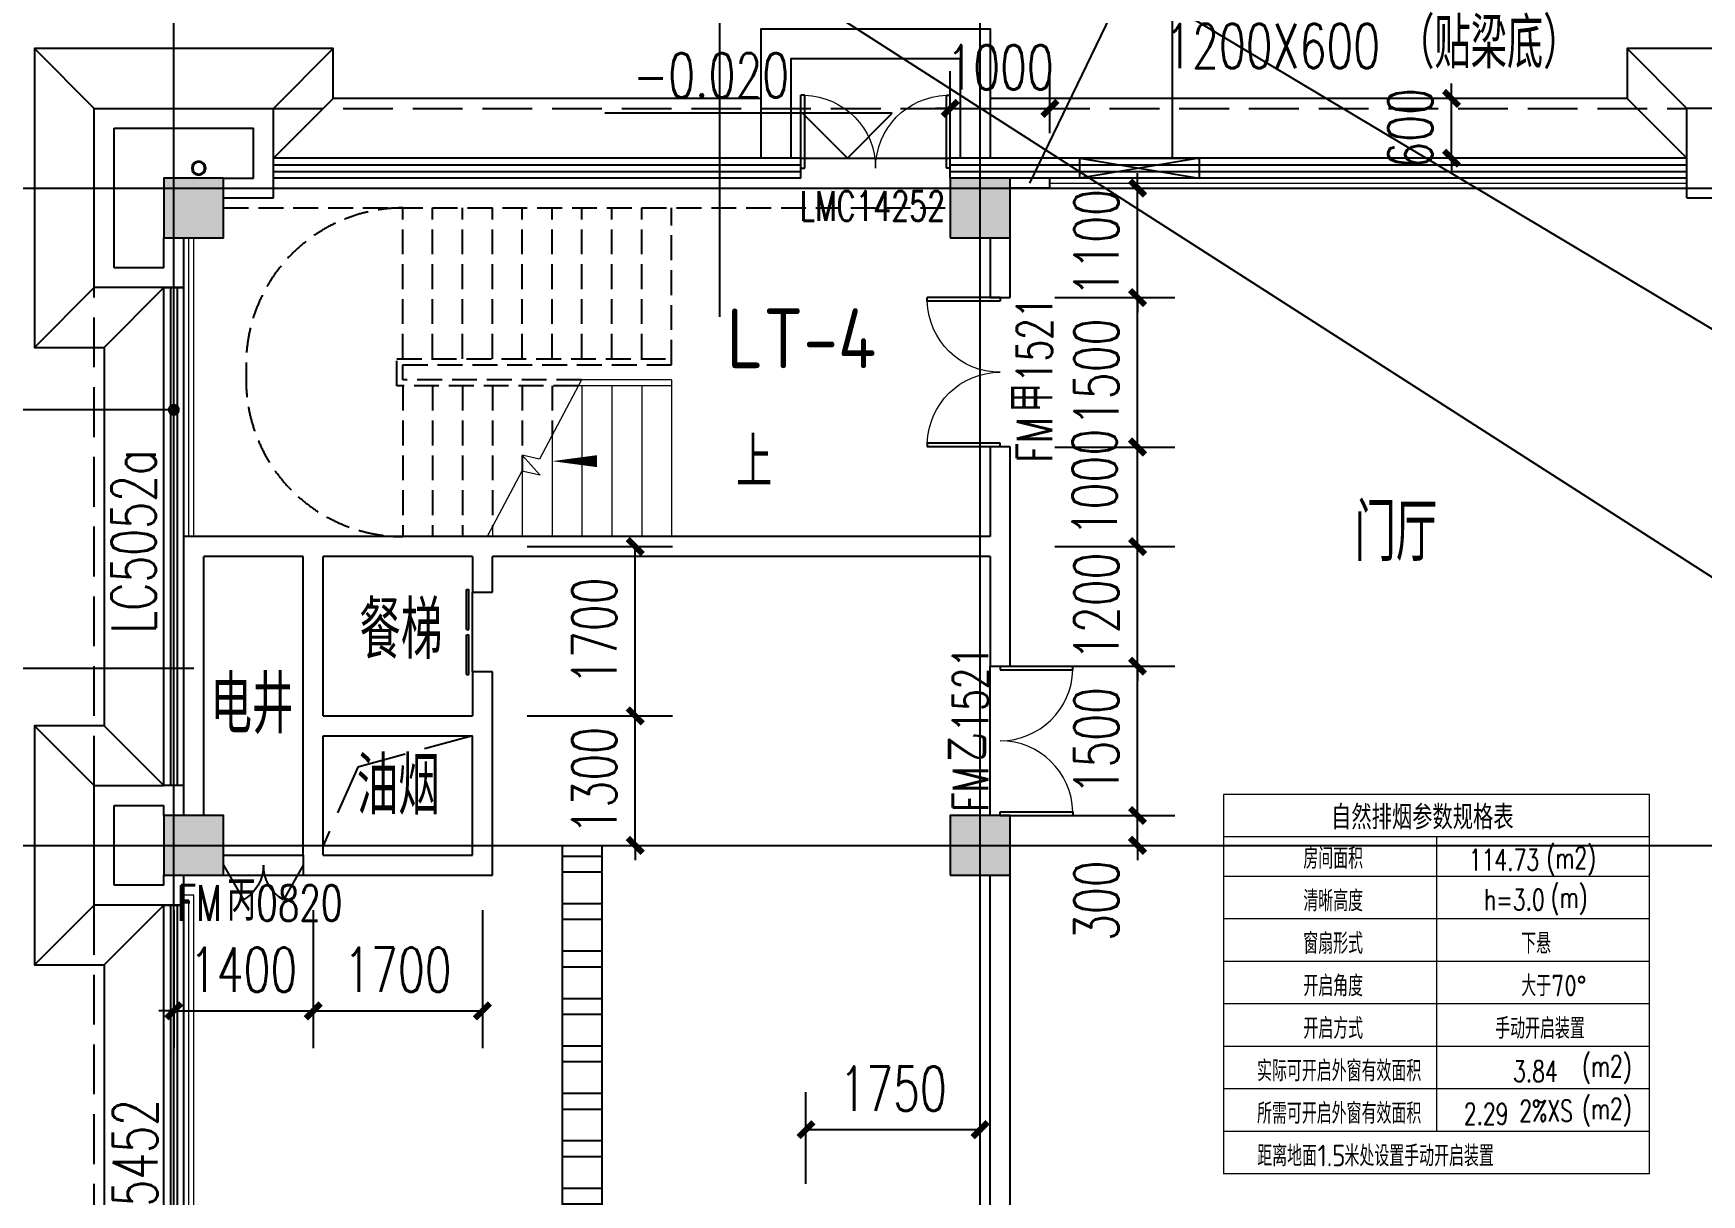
# Model space of a CAD drawing. Extents: x 1738711 to 2346805, y 1189731 to 2516152.
# Drawn here: x 1920681 to 1937440, y 1609818 to 1621478 of the extents above; entities that cross this region are included whole.
import ezdxf

# ---------------------------------------------------------------- set-up
doc = ezdxf.new("R2010")
doc.units = 0
doc.header["$LTSCALE"] = 1000
doc.header["$MEASUREMENT"] = 0
doc.linetypes.add('DASH', pattern=[0.35, 0.25, -0.1])
doc.linetypes.add('复件 140224通州运河二期售楼部条件图_t3$0$X-ME SHAFT SH$0$X-B2$0$WATER_LINE', pattern=[0])
for name, color, linetype, lineweight in [('_0', 7, 'Continuous', 25), ('H_Z', 4, 'Continuous', 13), ('STAIR', 2, 'Continuous', 5), ('栏杆', 6, 'Continuous', 15)]:
    doc.layers.add(name, color=color, linetype=linetype, lineweight=lineweight)
for name, color, linetype in [('_line1', 151, 'Continuous'), ('AR-TEXT', 7, 'Continuous'), ('COLUMN', 9, 'Continuous'), ('DIM_ELEV', 3, 'Continuous'), ('DIM_IDEN', 3, 'Continuous'), ('DIM_LEAD', 3, 'Continuous'), ('DIM_SYMB', 3, 'Continuous'), ('DOTE', 1, 'Continuous'), ('PUB_DIM', 3, 'Continuous'), ('PUB_HATCH', 8, 'Continuous'), ('PUB_TEXT', 7, 'Continuous'), ('WALL', 40, 'Continuous'), ('WINDOW', 144, 'Continuous'), ('WINDOW_TEXT', 7, 'Continuous'), ('YS', 6, 'Continuous'), ('修改位置', 6, 'Continuous'), ('看线', 8, 'Continuous')]:
    doc.layers.add(name, color=color, linetype=linetype)
doc.styles.add('_TCH_DIM', font='SIMPLEX', dxfattribs={"bigfont": 'GBCBIG'})
doc.styles.add('_TCH_DIM_T3', font='SIMPLEX', dxfattribs={"width": 0.705882, "bigfont": 'GBCBIG'})
doc.styles.add('_TCH_WINDOW', font='SIMPLEX', dxfattribs={"height": 3.5, "bigfont": 'GBCBIG'})
doc.styles.add('HZ', font='rs', dxfattribs={"bigfont": 'hztxt'})
doc.styles.get("Standard").update_dxf_attribs({"font": 'gbenor.shx', "bigfont": 'gbcbig.shx'})
doc.styles.add('黑体', font='simhei_0.ttf', dxfattribs={"width": 0.9})
doc.dimstyles.new('_TCH_ARCH&&150', dxfattribs={"dimtxt": 446.25, "dimasz": 150, "dimexe": 375, "dimexo": 450, "dimgap": 189.375, "dimtad": 1, "dimdec": 0, "dimzin": 0, "dimdsep": 46, "dimtxsty": '_TCH_DIM_T3', "dimblk": 'ARCHTICK', "dimcen": 0.09, "dimclrt": 7, "dimazin": 2, "dimtfac": 1, "dimtdec": 0, "dimtix": 1, "dimtmove": 2, "dimatfit": 3, "dimfxl": 1, "dimtolj": 1, "dimtzin": 0, "dimarcsym": 0})

# ---------------------------------------------------------------- blocks, each defined once
blk = doc.blocks.new('A$C68B42598')
at = {"layer": 'YS'}
for radius in [70, 60]:
    blk.add_circle((70, 70), radius, dxfattribs=at)
blk = doc.blocks.new('hreahreahearher')
at = {"layer": 'YS', "xscale": -1, "rotation": 180}
blk.add_blockref('A$C68B42598', (1922272, 1719295), dxfattribs=at)
blk = doc.blocks.new('hgerahgrehre')
at = {"layer": '看线'}
for p, q in [((1923667, 1595055), (1923867, 1596255)), ((1923667, 1596255), (1923867, 1595055))]:
    blk.add_line(p, q, dxfattribs=at)
blk.add_lwpolyline([(1923667, 1595055), (1923667, 1596255), (1923867, 1596255), (1923867, 1595055)], close=True, dxfattribs=at)
blk = doc.blocks.new('_ArchTick')
at = {"color": 0, "linetype": 'ByBlock', "const_width": 0.4}
blk.add_lwpolyline([(-0.5, -0.5), (0.5, 0.5)], dxfattribs=at)
blk = doc.blocks.new('*D258')
at = {"layer": 'Defpoints', "color": 0, "transparency": 16777216}
for p in [(1930192, 1610471), (1928442, 1609475), (1930192, 1609475)]:
    blk.add_point(p, dxfattribs=at)
at = {"layer": 'PUB_DIM', "color": 0, "lineweight": -2, "transparency": 16777216}
for p, q in [((1928442, 1609925), (1928442, 1610846)), ((1930192, 1609925), (1930192, 1610846)), ((1928442, 1610471), (1930192, 1610471))]:
    blk.add_line(p, q, dxfattribs=at)
at = {"layer": 'PUB_DIM', "color": 0, "lineweight": -2, "transparency": 16777216, "xscale": 150, "yscale": 150, "zscale": 150, "rotation": 180}
blk.add_blockref('_ArchTick', (1928442, 1610471), dxfattribs=at)
at = {"layer": 'PUB_DIM', "color": 0, "lineweight": -2, "transparency": 16777216, "xscale": 150, "yscale": 150, "zscale": 150}
blk.add_blockref('_ArchTick', (1930192, 1610471), dxfattribs=at)
at = {"layer": 'PUB_DIM', "color": 7, "transparency": 16777216, "insert": (1929317, 1610883), "char_height": 446.2, "attachment_point": 5, "style": '_TCH_DIM_T3'}
blk.add_mtext('\\A1;1750', dxfattribs=at)
blk = doc.blocks.new('*D2032')
at = {"layer": 'Defpoints', "color": 0, "transparency": 16777216}
for p in [(1934927, 1620825), (1935770, 1620825), (1935770, 1620225)]:
    blk.add_point(p, dxfattribs=at)
at = {"layer": 'PUB_DIM', "color": 0, "lineweight": -2, "transparency": 16777216}
for p, q in [((1934927, 1620825), (1934927, 1620975)), ((1935320, 1620825), (1934552, 1620825)), ((1934927, 1620225), (1934927, 1620825)), ((1935320, 1620225), (1934552, 1620225)), ((1934927, 1620225), (1934927, 1620075))]:
    blk.add_line(p, q, dxfattribs=at)
at = {"layer": 'PUB_DIM', "color": 0, "lineweight": -2, "transparency": 16777216, "xscale": 150, "yscale": 150, "zscale": 150}
for p, rotation in [((1934927, 1620825), 270), ((1934927, 1620225), 90)]:
    blk.add_blockref('_ArchTick', p, dxfattribs=dict(at, rotation=rotation))
at = {"layer": 'PUB_DIM', "color": 7, "transparency": 16777216, "insert": (1934514, 1620525), "char_height": 446.2, "attachment_point": 5, "rotation": 90, "style": '_TCH_DIM_T3'}
blk.add_mtext('\\A1;600', dxfattribs=at)
blk = doc.blocks.new('*D2533')
at = {"layer": 'Defpoints', "color": 0, "transparency": 16777216}
for p in [(1930892, 1620725), (1929892, 1620025), (1930892, 1620025)]:
    blk.add_point(p, dxfattribs=at)
at = {"layer": 'PUB_DIM', "color": 0, "lineweight": -2, "transparency": 16777216}
for p, q in [((1929892, 1620475), (1929892, 1621100)), ((1930892, 1620475), (1930892, 1621100)), ((1929892, 1620725), (1929742, 1620725)), ((1929892, 1620725), (1930892, 1620725)), ((1930892, 1620725), (1931042, 1620725))]:
    blk.add_line(p, q, dxfattribs=at)
at = {"layer": 'PUB_DIM', "color": 0, "lineweight": -2, "transparency": 16777216, "xscale": 150, "yscale": 150, "zscale": 150}
blk.add_blockref('_ArchTick', (1929892, 1620725), dxfattribs=at)
at = {"layer": 'PUB_DIM', "color": 0, "lineweight": -2, "transparency": 16777216, "xscale": 150, "yscale": 150, "zscale": 150, "rotation": 180}
blk.add_blockref('_ArchTick', (1930892, 1620725), dxfattribs=at)
at = {"layer": 'PUB_DIM', "color": 7, "transparency": 16777216, "insert": (1930392, 1621138), "char_height": 446.2, "attachment_point": 5, "style": '_TCH_DIM_T3'}
blk.add_mtext('\\A1;1000', dxfattribs=at)
blk = doc.blocks.new('*D2534')
at = {"layer": 'Defpoints', "color": 0, "transparency": 16777216}
for p in [(1922092, 1613125), (1923492, 1613125), (1923492, 1611663)]:
    blk.add_point(p, dxfattribs=at)
at = {"layer": 'PUB_DIM', "color": 0, "lineweight": -2, "transparency": 16777216}
for p, q in [((1922092, 1612675), (1922092, 1611288)), ((1923492, 1612675), (1923492, 1611288)), ((1922092, 1611663), (1921942, 1611663)), ((1922092, 1611663), (1923492, 1611663)), ((1923492, 1611663), (1923642, 1611663))]:
    blk.add_line(p, q, dxfattribs=at)
at = {"layer": 'PUB_DIM', "color": 0, "lineweight": -2, "transparency": 16777216, "xscale": 150, "yscale": 150, "zscale": 150}
blk.add_blockref('_ArchTick', (1922092, 1611663), dxfattribs=at)
at = {"layer": 'PUB_DIM', "color": 0, "lineweight": -2, "transparency": 16777216, "xscale": 150, "yscale": 150, "zscale": 150, "rotation": 180}
blk.add_blockref('_ArchTick', (1923492, 1611663), dxfattribs=at)
at = {"layer": 'PUB_DIM', "color": 7, "transparency": 16777216, "insert": (1922792, 1612076), "char_height": 446.2, "attachment_point": 5, "style": '_TCH_DIM_T3'}
blk.add_mtext('\\A1;1400', dxfattribs=at)
blk = doc.blocks.new('*D2535')
at = {"layer": 'Defpoints', "color": 0, "transparency": 16777216}
for p in [(1923492, 1613125), (1925192, 1613125), (1925192, 1611663)]:
    blk.add_point(p, dxfattribs=at)
at = {"layer": 'PUB_DIM', "color": 0, "lineweight": -2, "transparency": 16777216}
for p, q in [((1923492, 1612675), (1923492, 1611288)), ((1925192, 1612675), (1925192, 1611288)), ((1923492, 1611663), (1925192, 1611663))]:
    blk.add_line(p, q, dxfattribs=at)
at = {"layer": 'PUB_DIM', "color": 0, "lineweight": -2, "transparency": 16777216, "xscale": 150, "yscale": 150, "zscale": 150, "rotation": 180}
blk.add_blockref('_ArchTick', (1923492, 1611663), dxfattribs=at)
at = {"layer": 'PUB_DIM', "color": 0, "lineweight": -2, "transparency": 16777216, "xscale": 150, "yscale": 150, "zscale": 150}
blk.add_blockref('_ArchTick', (1925192, 1611663), dxfattribs=at)
at = {"layer": 'PUB_DIM', "color": 7, "transparency": 16777216, "insert": (1924342, 1612076), "char_height": 446.2, "attachment_point": 5, "style": '_TCH_DIM_T3'}
blk.add_mtext('\\A1;1700', dxfattribs=at)
blk = doc.blocks.new('*D2536')
at = {"layer": 'Defpoints', "color": 0, "transparency": 16777216}
for p in [(1925192, 1614625), (1926727, 1614625), (1925192, 1613325)]:
    blk.add_point(p, dxfattribs=at)
at = {"layer": 'PUB_DIM', "color": 0, "lineweight": -2, "transparency": 16777216}
for p, q in [((1926727, 1614625), (1926727, 1614775)), ((1925642, 1614625), (1927102, 1614625)), ((1926727, 1613325), (1926727, 1614625)), ((1925642, 1613325), (1927102, 1613325)), ((1926727, 1613325), (1926727, 1613175))]:
    blk.add_line(p, q, dxfattribs=at)
at = {"layer": 'PUB_DIM', "color": 0, "lineweight": -2, "transparency": 16777216, "xscale": 150, "yscale": 150, "zscale": 150}
for p, rotation in [((1926727, 1614625), 270), ((1926727, 1613325), 90)]:
    blk.add_blockref('_ArchTick', p, dxfattribs=dict(at, rotation=rotation))
at = {"layer": 'PUB_DIM', "color": 7, "transparency": 16777216, "insert": (1926315, 1613975), "char_height": 446.2, "attachment_point": 5, "rotation": 90, "style": '_TCH_DIM_T3'}
blk.add_mtext('\\A1;1300', dxfattribs=at)
blk = doc.blocks.new('*D2537')
at = {"layer": 'Defpoints', "color": 0, "transparency": 16777216}
for p in [(1925192, 1616325), (1926727, 1616325), (1925192, 1614625)]:
    blk.add_point(p, dxfattribs=at)
at = {"layer": 'PUB_DIM', "color": 0, "lineweight": -2, "transparency": 16777216}
for p, q in [((1925642, 1616325), (1927102, 1616325)), ((1926727, 1614625), (1926727, 1616325)), ((1925642, 1614625), (1927102, 1614625))]:
    blk.add_line(p, q, dxfattribs=at)
at = {"layer": 'PUB_DIM', "color": 0, "lineweight": -2, "transparency": 16777216, "xscale": 150, "yscale": 150, "zscale": 150}
for p, rotation in [((1926727, 1616325), 90), ((1926727, 1614625), 270)]:
    blk.add_blockref('_ArchTick', p, dxfattribs=dict(at, rotation=rotation))
at = {"layer": 'PUB_DIM', "color": 7, "transparency": 16777216, "insert": (1926315, 1615475), "char_height": 446.2, "attachment_point": 5, "rotation": 90, "style": '_TCH_DIM_T3'}
blk.add_mtext('\\A1;1700', dxfattribs=at)
blk = doc.blocks.new('*D2965')
at = {"layer": 'Defpoints', "color": 0, "transparency": 16777216}
for p in [(1930492, 1613625), (1931773, 1613625), (1930492, 1613325)]:
    blk.add_point(p, dxfattribs=at)
at = {"layer": 'PUB_DIM', "color": 0, "lineweight": -2, "transparency": 16777216}
for p, q in [((1931773, 1613625), (1931773, 1613775)), ((1930942, 1613625), (1932148, 1613625)), ((1931773, 1613325), (1931773, 1613625)), ((1930942, 1613325), (1932148, 1613325)), ((1931773, 1613325), (1931773, 1613175))]:
    blk.add_line(p, q, dxfattribs=at)
at = {"layer": 'PUB_DIM', "color": 0, "lineweight": -2, "transparency": 16777216, "xscale": 150, "yscale": 150, "zscale": 150}
for p, rotation in [((1931773, 1613625), 270), ((1931773, 1613325), 90)]:
    blk.add_blockref('_ArchTick', p, dxfattribs=dict(at, rotation=rotation))
at = {"layer": 'PUB_DIM', "color": 7, "transparency": 16777216, "insert": (1931360, 1612770), "char_height": 446.2, "attachment_point": 5, "rotation": 90, "style": '_TCH_DIM_T3'}
blk.add_mtext('\\A1;300', dxfattribs=at)
blk = doc.blocks.new('*D2966')
at = {"layer": 'Defpoints', "color": 0, "transparency": 16777216}
for p in [(1930492, 1615125), (1931773, 1615125), (1930492, 1613625)]:
    blk.add_point(p, dxfattribs=at)
at = {"layer": 'PUB_DIM', "color": 0, "lineweight": -2, "transparency": 16777216}
for p, q in [((1930942, 1615125), (1932148, 1615125)), ((1931773, 1613625), (1931773, 1615125)), ((1930942, 1613625), (1932148, 1613625))]:
    blk.add_line(p, q, dxfattribs=at)
at = {"layer": 'PUB_DIM', "color": 0, "lineweight": -2, "transparency": 16777216, "xscale": 150, "yscale": 150, "zscale": 150}
for p, rotation in [((1931773, 1615125), 90), ((1931773, 1613625), 270)]:
    blk.add_blockref('_ArchTick', p, dxfattribs=dict(at, rotation=rotation))
at = {"layer": 'PUB_DIM', "color": 7, "transparency": 16777216, "insert": (1931360, 1614375), "char_height": 446.2, "attachment_point": 5, "rotation": 90, "style": '_TCH_DIM_T3'}
blk.add_mtext('\\A1;1500', dxfattribs=at)
blk = doc.blocks.new('*D2967')
at = {"layer": 'Defpoints', "color": 0, "transparency": 16777216}
for p in [(1930492, 1616325), (1931773, 1616325), (1930492, 1615125)]:
    blk.add_point(p, dxfattribs=at)
at = {"layer": 'PUB_DIM', "color": 0, "lineweight": -2, "transparency": 16777216}
for p, q in [((1931773, 1616325), (1931773, 1616475)), ((1930942, 1616325), (1932148, 1616325)), ((1931773, 1615125), (1931773, 1616325)), ((1930942, 1615125), (1932148, 1615125)), ((1931773, 1615125), (1931773, 1614975))]:
    blk.add_line(p, q, dxfattribs=at)
at = {"layer": 'PUB_DIM', "color": 0, "lineweight": -2, "transparency": 16777216, "xscale": 150, "yscale": 150, "zscale": 150}
for p, rotation in [((1931773, 1616325), 270), ((1931773, 1615125), 90)]:
    blk.add_blockref('_ArchTick', p, dxfattribs=dict(at, rotation=rotation))
at = {"layer": 'PUB_DIM', "color": 7, "transparency": 16777216, "insert": (1931360, 1615725), "char_height": 446.2, "attachment_point": 5, "rotation": 90, "style": '_TCH_DIM_T3'}
blk.add_mtext('\\A1;1200', dxfattribs=at)
blk = doc.blocks.new('*D2968')
at = {"layer": 'Defpoints', "color": 0, "transparency": 16777216}
for p in [(1930492, 1617325), (1931773, 1617325), (1930492, 1616325)]:
    blk.add_point(p, dxfattribs=at)
at = {"layer": 'PUB_DIM', "color": 0, "lineweight": -2, "transparency": 16777216}
for p, q in [((1930942, 1617325), (1932148, 1617325)), ((1931773, 1616325), (1931773, 1617325)), ((1930942, 1616325), (1932148, 1616325))]:
    blk.add_line(p, q, dxfattribs=at)
at = {"layer": 'PUB_DIM', "color": 0, "lineweight": -2, "transparency": 16777216, "xscale": 150, "yscale": 150, "zscale": 150}
for p, rotation in [((1931773, 1617325), 90), ((1931773, 1616325), 270)]:
    blk.add_blockref('_ArchTick', p, dxfattribs=dict(at, rotation=rotation))
at = {"layer": 'PUB_DIM', "color": 7, "transparency": 16777216, "insert": (1931341, 1616968), "char_height": 446.2, "attachment_point": 5, "rotation": 90, "style": '_TCH_DIM_T3'}
blk.add_mtext('\\A1;1000', dxfattribs=at)
blk = doc.blocks.new('*D2969')
at = {"layer": 'Defpoints', "color": 0, "transparency": 16777216}
for p in [(1930492, 1618825), (1931773, 1618825), (1930492, 1617325)]:
    blk.add_point(p, dxfattribs=at)
at = {"layer": 'PUB_DIM', "color": 0, "lineweight": -2, "transparency": 16777216}
for p, q in [((1930942, 1618825), (1932148, 1618825)), ((1931773, 1617325), (1931773, 1618825)), ((1930942, 1617325), (1932148, 1617325))]:
    blk.add_line(p, q, dxfattribs=at)
at = {"layer": 'PUB_DIM', "color": 0, "lineweight": -2, "transparency": 16777216, "xscale": 150, "yscale": 150, "zscale": 150}
for p, rotation in [((1931773, 1618825), 90), ((1931773, 1617325), 270)]:
    blk.add_blockref('_ArchTick', p, dxfattribs=dict(at, rotation=rotation))
at = {"layer": 'PUB_DIM', "color": 7, "transparency": 16777216, "insert": (1931360, 1618075), "char_height": 446.2, "attachment_point": 5, "rotation": 90, "style": '_TCH_DIM_T3'}
blk.add_mtext('\\A1;1500', dxfattribs=at)
blk = doc.blocks.new('*D2970')
at = {"layer": 'Defpoints', "color": 0, "transparency": 16777216}
for p in [(1930492, 1619925), (1931773, 1619925), (1930492, 1618825)]:
    blk.add_point(p, dxfattribs=at)
at = {"layer": 'PUB_DIM', "color": 0, "lineweight": -2, "transparency": 16777216}
for p, q in [((1930942, 1619925), (1932148, 1619925)), ((1931773, 1619925), (1931773, 1620075)), ((1931773, 1618825), (1931773, 1619925)), ((1930942, 1618825), (1932148, 1618825)), ((1931773, 1618825), (1931773, 1618675))]:
    blk.add_line(p, q, dxfattribs=at)
at = {"layer": 'PUB_DIM', "color": 0, "lineweight": -2, "transparency": 16777216, "xscale": 150, "yscale": 150, "zscale": 150}
for p, rotation in [((1931773, 1619925), 270), ((1931773, 1618825), 90)]:
    blk.add_blockref('_ArchTick', p, dxfattribs=dict(at, rotation=rotation))
at = {"layer": 'PUB_DIM', "color": 7, "transparency": 16777216, "insert": (1931360, 1619375), "char_height": 446.2, "attachment_point": 5, "rotation": 90, "style": '_TCH_DIM_T3'}
blk.add_mtext('\\A1;1100', dxfattribs=at)
blk = doc.blocks.new('$TCHSYS$WIN2D')
for p, q in [((-0.5, 0.5), (0.5, 0.5)), ((-0.5, 0.5), (-0.5, -0.5)), ((0.5, 0.5), (0.5, -0.5)), ((0.5, 0.1667), (-0.5, 0.1667)), ((0.5, -0.1667), (-0.5, -0.1667)), ((-0.5, -0.5), (0.5, -0.5))]:
    blk.add_line(p, q)
blk = doc.blocks.new('_FZH')
blk.add_lwpolyline([(-0.5, -0.5), (0.5, -0.5), (0.5, 0.5), (-0.5, 0.5)], close=True)
at = {"layer": 'PUB_HATCH'}
blk.add_solid([(-0.5, -0.5), (0.5, -0.5), (-0.5, 0.5), (0.5, 0.5)], dxfattribs=at)
blk = doc.blocks.new('$DORLIB2D$00000127')
at = {"color": 0}
for points in [[(-0.533, 0.795), (-0.533, 0.69)], [(-0.033, 0.795), (-0.533, 0.795)], [(-0.033, 0.69), (-0.533, 0.69)], [(-0.033, 0.795), (-0.033, 0.69)], [(0.533, 0.795), (0.033, 0.795)], [(0.033, 0.795), (0.033, 0.69)], [(0.533, 0.69), (0.033, 0.69)], [(0.533, 0.795), (0.533, 0.69)], [(0.5, 0.5), (-0.5, 0.5)]]:
    blk.add_lwpolyline(points, dxfattribs=at)
blk = doc.blocks.new('$DorLib2D$00000002')
for p, q in [((-0.5, 0), (-0.5, 0.4875)), ((-0.475, 0.4875), (-0.5, 0.4875)), ((-0.475, 0), (-0.475, 0.4875)), ((0.475, 0), (0.475, 0.4875)), ((0.475, 0.4875), (0.5, 0.4875)), ((0.5, 0), (0.5, 0.4875)), ((-0.5, 0), (-0.475, 0)), ((0.5, 0), (0.475, 0))]:
    blk.add_line(p, q)
at = {"lineweight": 13}
for centre, start, end in [((-0.4875, 0), 0, 88.53072), ((0.4875, 0), 91.46928, 180)]:
    blk.add_arc(centre, 0.4875, start, end, dxfattribs=at)
blk = doc.blocks.new('$DorLib2D$00000231')
at = {"color": 0}
for p, q in [((-0.5, 0), (-0.25, 0.433)), ((0.5, 0), (0.25, 0.433))]:
    blk.add_line(p, q, dxfattribs=at)
for centre, start, end in [((-0.5, 0), 0, 60), ((0.5, 0), 120, 180)]:
    blk.add_arc(centre, 0.5, start, end, dxfattribs=at)

msp = doc.modelspace()

# ---------------------------------------------------------------- hatches: boundary and pattern name
at = {"layer": '看线'}
h = msp.add_hatch(dxfattribs=at)
h.set_pattern_fill('ANSI32', color=256, scale=100, angle=135, style=0)
h.set_pattern_definition([(180, (150, 0), (-3e-14, -476.25), []), (180, (-8.75, 158.75), (-3e-14, -476.25), [])])
h.paths.add_polyline_path([(1925991.9, 1613325.4), (1926391.9, 1613325.4), (1926391.9, 1590625.4), (1925991.9, 1590625.4)])

# ---------------------------------------------------------------- linework, layer by layer
at = {"layer": '_line1'}
for p, q in [((1920692.2, 1621325.4), (1921292.2, 1620725.4)), ((1923092.6, 1620725.4), (1923692.6, 1621325.4)), ((1937291.9, 1620725.4), (1936691.9, 1621325.4)), ((1923092.6, 1620225.4), (1923692.6, 1620825.4)), ((1937291.2, 1620225.4), (1936691.2, 1620825.4)), ((1920692.2, 1618325.4), (1921292.2, 1618925.4)), ((1921391.9, 1618325.4), (1921991.9, 1618925.4)), ((1920692.2, 1614525.4), (1921292.2, 1613925.4)), ((1921391.9, 1614525.4), (1921991.9, 1613925.4)), ((1920692.2, 1612125.4), (1921292.2, 1612725.4)), ((1921391.9, 1612125.4), (1921991.9, 1612725.4))]:
    msp.add_line(p, q, dxfattribs=at)
for points in [[(1927991.9, 1620225.4), (1927991.9, 1621525.4), (1930291.9, 1621525.4), (1930291.9, 1620225.4)], [(1927991.9, 1620825.4), (1923692.6, 1620825.4), (1923692.6, 1621325.4), (1920692.2, 1621325.4), (1920692.2, 1618325.4), (1921391.9, 1618325.4), (1921391.9, 1614525.4), (1920692.2, 1614525.4), (1920692.2, 1612125.4), (1921391.9, 1612125.4), (1921391.9, 1607925.4), (1920692.2, 1607925.4), (1920692.2, 1605525.4), (1921391.9, 1605525.4), (1921391.9, 1601325.4), (1920692.2, 1601325.4), (1920692.2, 1598925.4), (1921391.9, 1598925.4), (1921391.9, 1594725.4), (1920692.2, 1594725.4), (1920692.2, 1593225.4)], [(1939891.9, 1618125.4), (1939891.9, 1621325.4), (1936691.2, 1621325.4), (1936691.2, 1620825.4), (1930291.9, 1620825.4)], [(1928291.9, 1620225.4), (1928291.9, 1621225.4), (1929991.9, 1621225.4), (1929991.9, 1620225.4)]]:
    msp.add_lwpolyline(points, dxfattribs=at)
at = {"layer": 'DIM_ELEV'}
for p, q in [((1929308.4, 1620675.4), (1926422.2, 1620675.4)), ((1928858.4, 1620225.4), (1928408.4, 1620675.4)), ((1928858.4, 1620225.4), (1929308.4, 1620675.4))]:
    msp.add_line(p, q, dxfattribs=at)
at = {"layer": 'DIM_IDEN'}
for p, q in [((1927578.1, 1618630.4), (1927578.1, 1630936)), ((1922091.9, 1617698.4), (1918304.9, 1617698.4))]:
    msp.add_line(p, q, dxfattribs=at)
msp.add_lwpolyline([(1927578.1, 1618630.4, 1), (1927578.1, 1618630.4, 1)], format="xyb", close=True, dxfattribs=at)
at = {"layer": 'DIM_IDEN', "const_width": 60}
msp.add_lwpolyline([(1922121.9, 1617698.4, 1), (1922061.9, 1617698.4, 1)], format="xyb", close=True, dxfattribs=at)
at = {"layer": 'DIM_LEAD'}
for p, q in [((1930691.9, 1619975.4), (1932123.8, 1622945.1)), ((1930691.9, 1619975.4), (1932123.8, 1622945.1)), ((1932123.8, 1620225.4), (1932123.8, 1621809.8)), ((1932123.8, 1620225.4), (1932123.8, 1621809.8)), ((1921010.2, 1615101.5), (1917537.9, 1615101.5)), ((1922291.9, 1615101.5), (1921010.2, 1615101.5)), ((1922291.9, 1615101.5), (1921010.2, 1615101.5))]:
    msp.add_line(p, q, dxfattribs=at)
at = {"layer": 'DIM_SYMB'}
msp.add_lwpolyline([(1927581.7, 1617182.9, 0, 0, 0), (1925891.9, 1617182.9, 0, 120, 0), (1926341.9, 1617182.9, 0, 0, 0)], format="xyseb", dxfattribs=at)
at = {"layer": 'DOTE'}
for p, q in [((1922091.9, 1584457.1), (1922091.9, 1622149.3)), ((1930191.9, 1584457.1), (1930191.9, 1622149.3)), ((1919991.9, 1619925.4), (1940687, 1619925.4)), ((1919991.9, 1613325.4), (1940687, 1613325.4))]:
    msp.add_line(p, q, dxfattribs=at)
at = {"layer": 'H_Z'}
for p, q in [((1932636.6, 1613836.9), (1932636.6, 1610026.9)), ((1936915.6, 1613836.9), (1932636.6, 1613836.9)), ((1936915.6, 1610026.9), (1936915.6, 1613836.9)), ((1936915.6, 1613410.3), (1932636.6, 1613410.3)), ((1934776.1, 1613410.3), (1934776.1, 1610453.6)), ((1936915.6, 1613013.6), (1932636.6, 1613013.6)), ((1936915.6, 1612586.9), (1932636.6, 1612586.9)), ((1936915.6, 1612160.2), (1932636.6, 1612160.2)), ((1936915.6, 1611733.6), (1932636.6, 1611733.6)), ((1936915.6, 1611306.9), (1932636.6, 1611306.9)), ((1936915.6, 1610880.2), (1932636.6, 1610880.2)), ((1936915.6, 1610453.6), (1932636.6, 1610453.6)), ((1936915.6, 1610026.9), (1932636.6, 1610026.9))]:
    msp.add_line(p, q, dxfattribs=at)
at = {"layer": 'STAIR'}
for p, q in [((1926186.5, 1618000.4), (1925763.9, 1617201.9)), ((1927091.9, 1617940.4), (1926154.7, 1617940.4)), ((1927091.9, 1618000.4), (1926186.5, 1618000.4)), ((1926191.9, 1617940.4), (1926191.9, 1616425.4)), ((1926491.9, 1617940.4), (1926491.9, 1616425.4)), ((1926791.9, 1617940.4), (1926791.9, 1616425.4)), ((1927091.9, 1618000.4), (1927091.9, 1616425.4)), ((1925891.9, 1617443.7), (1925891.9, 1616425.4)), ((1925763.9, 1617201.9), (1925590, 1617241.7)), ((1925590, 1617241.7), (1925770.4, 1617042.2)), ((1925588.3, 1617083.9), (1925239.8, 1616425.4)), ((1925770.4, 1617042.2), (1925588.3, 1617083.9)), ((1925591.9, 1617083), (1925591.9, 1616425.4)), ((1925291.9, 1616523.8), (1925291.9, 1616425.4))]:
    msp.add_line(p, q, dxfattribs=at)
at = {"layer": 'WALL', "linetype": '复件 140224通州运河二期售楼部条件图_t3$0$X-ME SHAFT SH$0$X-B2$0$WATER_LINE'}
for p, q in [((1921292.2, 1620725.4), (1923092.6, 1620725.4)), ((1921292.2, 1618925.4), (1921292.2, 1620725.4)), ((1923092.6, 1620225.4), (1923092.6, 1620725.4)), ((1939091.6, 1620725.4), (1937291.2, 1620725.4)), ((1937291.2, 1620225.4), (1937291.2, 1620725.4)), ((1921492.2, 1620525.4), (1922892.6, 1620525.4)), ((1921492.2, 1619125.4), (1921492.2, 1620525.4)), ((1922892.6, 1620125.4), (1922892.6, 1620525.4)), ((1922892.6, 1620025.4), (1922892.6, 1620125.4)), ((1923092.6, 1620025.4), (1923092.6, 1620225.4)), ((1937291.2, 1620025.4), (1937291.2, 1620225.4)), ((1922591.9, 1620025.4), (1922892.6, 1620025.4)), ((1923092.6, 1619825.4), (1923092.6, 1620025.4)), ((1937291.2, 1619825.4), (1937291.2, 1620025.4)), ((1922591.9, 1619825.4), (1923092.6, 1619825.4)), ((1937291.2, 1619825.4), (1937791.9, 1619825.4)), ((1921991.9, 1619125.4), (1921991.9, 1619425.4)), ((1922191.9, 1619025.4), (1922191.9, 1619425.4)), ((1921991.9, 1619125.4), (1921492.2, 1619125.4)), ((1921991.9, 1618925.4), (1921292.2, 1618925.4)), ((1921991.9, 1618925.4), (1922191.9, 1618925.4)), ((1922191.9, 1618925.4), (1922191.9, 1619025.4)), ((1921292.2, 1613925.4), (1921991.9, 1613925.4)), ((1921292.2, 1612725.4), (1921292.2, 1613925.4)), ((1922191.9, 1613925.4), (1921991.9, 1613925.4)), ((1922191.9, 1613825.4), (1922191.9, 1613925.4)), ((1921492.2, 1613725.4), (1921991.9, 1613725.4)), ((1921492.2, 1612925.4), (1921492.2, 1613725.4)), ((1921991.9, 1613625.4), (1921991.9, 1613725.4)), ((1922191.9, 1613625.4), (1922191.9, 1613825.4)), ((1921991.9, 1612925.4), (1921492.2, 1612925.4)), ((1921991.9, 1612925.4), (1921991.9, 1613025.4)), ((1922191.9, 1612825.4), (1922191.9, 1613025.4)), ((1921991.9, 1612725.4), (1921292.2, 1612725.4)), ((1921991.9, 1612725.4), (1922191.9, 1612725.4)), ((1922191.9, 1612725.4), (1922191.9, 1612825.4))]:
    msp.add_line(p, q, dxfattribs=at)
at = {"layer": 'WALL'}
for p, q in [((1930891.9, 1620025.4), (1930491.9, 1620025.4)), ((1930891.9, 1619925.4), (1930491.9, 1619925.4)), ((1930891.9, 1619925.4), (1930891.9, 1620025.4)), ((1930291.9, 1619425.4), (1930291.9, 1618825.4)), ((1930491.9, 1618825.4), (1930491.9, 1619425.4)), ((1930291.9, 1618825.4), (1930491.9, 1618825.4)), ((1930491.9, 1617325.4), (1930291.9, 1617325.4)), ((1930291.9, 1617325.4), (1930291.9, 1616425.4)), ((1930491.9, 1616325.4), (1930491.9, 1617325.4)), ((1923491.9, 1616425.4), (1922191.9, 1616425.4)), ((1922191.9, 1613625.4), (1922191.9, 1616425.4)), ((1925191.9, 1616425.4), (1923491.9, 1616425.4)), ((1930291.9, 1616425.4), (1925191.9, 1616425.4)), ((1930491.9, 1615125.4), (1930491.9, 1616325.4)), ((1923391.9, 1616225.4), (1922391.9, 1616225.4)), ((1922391.9, 1613625.4), (1922391.9, 1616225.4)), ((1923391.9, 1614625.4), (1923391.9, 1616225.4)), ((1925091.9, 1616225.4), (1923591.9, 1616225.4)), ((1923591.9, 1614625.4), (1923591.9, 1616225.4)), ((1925091.9, 1616225.4), (1925091.9, 1615866.9)), ((1930291.9, 1616225.4), (1925291.9, 1616225.4)), ((1925291.9, 1615866.9), (1925291.9, 1616225.4)), ((1930291.9, 1616225.4), (1930291.9, 1615125.4)), ((1925091.9, 1615866.9), (1925291.9, 1615866.9)), ((1925291.9, 1615066.9), (1925091.9, 1615066.9)), ((1925091.9, 1615066.9), (1925091.9, 1614625.4)), ((1925291.9, 1614625.4), (1925291.9, 1615066.9)), ((1930291.9, 1615125.4), (1930491.9, 1615125.4)), ((1923391.9, 1614525.4), (1923391.9, 1614625.4)), ((1923591.9, 1614625.4), (1925091.9, 1614625.4)), ((1923591.9, 1614625.4), (1923591.9, 1614625.4)), ((1925091.9, 1614625.4), (1925091.9, 1614625.4)), ((1925291.9, 1614525.4), (1925291.9, 1614625.4)), ((1923391.9, 1613225.4), (1923391.9, 1614525.4)), ((1923591.9, 1613225.4), (1923591.9, 1614425.4)), ((1923591.9, 1614425.4), (1925091.9, 1614425.4)), ((1925091.9, 1613225.4), (1925091.9, 1614425.4)), ((1925291.9, 1613025.4), (1925291.9, 1614525.4)), ((1923391.9, 1613225.4), (1923391.9, 1613025.4)), ((1923591.9, 1613225.4), (1925091.9, 1613225.4)), ((1923391.9, 1613025.4), (1923491.9, 1613025.4)), ((1923491.9, 1613025.4), (1925291.9, 1613025.4)), ((1930291.9, 1609525.4), (1930291.9, 1613025.4)), ((1930491.9, 1609525.4), (1930491.9, 1613025.4))]:
    msp.add_line(p, q, dxfattribs=at)
at = {"layer": 'WINDOW'}
for p, q in [((1928391.9, 1620225.4), (1929891.9, 1620225.4)), ((1930291.9, 1613625.4), (1930291.9, 1615125.4)), ((1922591.9, 1613225.4), (1923391.9, 1613225.4)), ((1922591.9, 1613025.4), (1923391.9, 1613025.4))]:
    msp.add_line(p, q, dxfattribs=at)
at = {"layer": '修改位置', "ltscale": 0.5}
msp.add_line((1880130.8, 1652809.5), (1963127.5, 1599625.4), dxfattribs=at)
msp.add_lwpolyline([(1765259.6, 1652809.5), (1880130.8, 1652809.5), (1961171.9, 1604395.4)], dxfattribs=at)
at = {"layer": '栏杆'}
for points in [[(1930891.9, 1619975.4), (1937291.2, 1619975.4)], [(1930891.9, 1619925.4), (1937291.2, 1619925.4)], [(1922241.9, 1616425.4), (1922241.9, 1619425.4)], [(1922291.9, 1616425.4), (1922291.9, 1619425.4)], [(1922191.9, 1607225.4), (1922291.9, 1607225.4), (1922291.9, 1612825.4), (1922191.9, 1612825.4)], [(1922191.9, 1607275.4), (1922241.9, 1607275.4), (1922241.9, 1612775.4), (1922191.9, 1612775.4)]]:
    msp.add_lwpolyline(points, dxfattribs=at)
at = {"layer": '看线', "linetype": 'DASH', "ltscale": 2}
for p, q in [((1923092.6, 1620725.4), (1937291.2, 1620725.4)), ((1921292.2, 1613925.4), (1921292.2, 1618925.4)), ((1921292.2, 1607325.4), (1921292.2, 1612725.4))]:
    msp.add_line(p, q, dxfattribs=at)
at = {"layer": '看线', "linetype": 'DASH'}
for p, q in [((1922591.9, 1619725.4), (1929891.9, 1619725.4)), ((1924391.9, 1618210.4), (1924391.9, 1619725.4)), ((1924691.9, 1618210.4), (1924691.9, 1619725.4)), ((1924991.9, 1618210.4), (1924991.9, 1619725.4)), ((1925291.9, 1618210.4), (1925291.9, 1619725.4)), ((1925591.9, 1618210.4), (1925591.9, 1619725.4)), ((1925891.9, 1618210.4), (1925891.9, 1619725.4)), ((1926191.9, 1618210.4), (1926191.9, 1619725.4)), ((1926491.9, 1618210.4), (1926491.9, 1619725.4)), ((1926791.9, 1618210.4), (1926791.9, 1619725.4)), ((1927091.9, 1618150.4), (1927091.9, 1619725.4)), ((1924331.9, 1617940.4), (1924331.9, 1618210.4)), ((1924331.9, 1618210.4), (1927091.9, 1618210.4)), ((1924391.9, 1618150.4), (1927091.9, 1618150.4)), ((1924391.9, 1618000.4), (1924391.9, 1618150.4)), ((1926154.7, 1617940.4), (1924331.9, 1617940.4)), ((1926186.5, 1618000.4), (1924391.9, 1618000.4)), ((1924391.9, 1617940.4), (1924391.9, 1616425.4)), ((1924691.9, 1617940.4), (1924691.9, 1616425.4)), ((1924991.9, 1617940.4), (1924991.9, 1616425.4)), ((1925291.9, 1617940.4), (1925291.9, 1616523.8)), ((1925591.9, 1617940.4), (1925591.9, 1617083)), ((1925891.9, 1617940.4), (1925891.9, 1617443.7))]:
    msp.add_line(p, q, dxfattribs=at)
at = {"layer": '看线'}
for p, q in [((1925991.9, 1613325.4), (1925991.9, 1590625.4)), ((1925991.9, 1613325.4), (1926391.9, 1613325.4)), ((1926391.9, 1613325.4), (1926391.9, 1590625.4))]:
    msp.add_line(p, q, dxfattribs=at)
at = {"layer": '看线', "linetype": 'DASH', "ltscale": 2}
msp.add_lwpolyline([(1925091.9, 1614425.4), (1923939.7, 1614109.1), (1923591.9, 1613325.4)], dxfattribs=at)
at = {"layer": '看线', "linetype": 'DASH'}
for centre, start, end in [((1924391.9, 1618150.4), 90, 182.7294), ((1924391.9, 1618000.4), 177.2706, 270)]:
    msp.add_arc(centre, 1575, start, end, dxfattribs=at)

# ---------------------------------------------------------------- block references
at = {"rotation": 270}
msp.add_blockref('hgerahgrehre', (336137.3, 3543892.7), dxfattribs=at)
at = {"layer": '_0'}
msp.add_blockref('hreahreahearher', (0, -99100), dxfattribs=at)
at = {"layer": 'COLUMN', "linetype": '复件 140224通州运河二期售楼部条件图_t3$0$X-ME SHAFT SH$0$X-B2$0$WATER_LINE', "xscale": 600, "yscale": 600, "zscale": 600}
for p in [(1922291.9, 1619725.4), (1930191.9, 1619725.4), (1922291.9, 1613325.4), (1930191.9, 1613325.4)]:
    msp.add_blockref('_FZH', p, dxfattribs=at)
at = {"layer": 'WINDOW'}
ref = msp.add_blockref('$DorLib2D$00000002', (1929141.9, 1620125.4), dxfattribs=dict(at, xscale=-1500, yscale=1500, zscale=-1500))
ref.add_attrib('A', 'LMC14252', (1928381.9, 1619596.8), dxfattribs={"layer": 'WINDOW_TEXT', "ltscale": 0.5, "height": 297.5, "style": '_TCH_WINDOW', "width": 0.705882})
at = {"layer": 'WINDOW', "linetype": '复件 140224通州运河二期售楼部条件图_t3$0$X-ME SHAFT SH$0$X-B2$0$WATER_LINE', "yscale": -200}
for p, xscale, zscale in [((1925742.2, 1620125.4), -5299.32962202467, -5299.32962202467), ((1933591.6, 1620125.4), -7399.329625312239, -7399.329625312239)]:
    msp.add_blockref('$TCHSYS$WIN2D', p, dxfattribs=dict(at, xscale=xscale, zscale=zscale))
at = {"layer": 'WINDOW', "linetype": '复件 140224通州运河二期售楼部条件图_t3$0$X-ME SHAFT SH$0$X-B2$0$WATER_LINE'}
ref = msp.add_blockref('$TCHSYS$WIN2D', (1922091.9, 1616425.4), dxfattribs=dict(at, xscale=5000, yscale=-200, zscale=5000, rotation=90))
ref.add_attrib('A', 'LC5052a', (1921910.3, 1615450.4), dxfattribs={"layer": 'WINDOW_TEXT', "linetype": '复件 140224通州运河二期售楼部条件图_t3$0$X-ME SHAFT SH$0$X-B2$0$WATER_LINE', "ltscale": 0.5, "height": 446.25, "rotation": 90, "style": '_TCH_WINDOW', "width": 0.705882})
at = {"layer": 'WINDOW'}
for name, p, xscale, yscale, zscale, rotation in [('$DorLib2D$00000002', (1930391.9, 1618075.4), -1500, 1500, -1500, 90.00000000063469), ('$DORLIB2D$00000127', (1925191.9, 1615466.9), -800, 200.0000000670552, -800, 89.99999999920266), ('$DorLib2D$00000002', (1930391.9, 1614375.4), -1500, -1500, -1500, 90.0000000006359), ('$DorLib2D$00000231', (1922991.9, 1613125.4), 800, -800, 800, 2.075144294113145e-10)]:
    msp.add_blockref(name, p, dxfattribs=dict(at, xscale=xscale, yscale=yscale, zscale=zscale, rotation=rotation))
at = {"layer": 'WINDOW', "linetype": '复件 140224通州运河二期售楼部条件图_t3$0$X-ME SHAFT SH$0$X-B2$0$WATER_LINE'}
ref = msp.add_blockref('$TCHSYS$WIN2D', (1922091.9, 1610025.4), dxfattribs=dict(at, xscale=5400, yscale=-200, zscale=5400, rotation=90))
ref.add_attrib('A', 'LC5452', (1921926.1, 1609185.4), dxfattribs={"layer": 'WINDOW_TEXT', "linetype": '复件 140224通州运河二期售楼部条件图_t3$0$X-ME SHAFT SH$0$X-B2$0$WATER_LINE', "ltscale": 0.5, "height": 446.25, "rotation": 90, "style": '_TCH_WINDOW', "width": 0.705882})

# ---------------------------------------------------------------- texts
at = {"layer": 'AR-TEXT'}
for s, height, p in [('LT-4', 600, (1927644.9, 1618116.3)), ('门厅', 578.72, (1933950.9, 1616179.2)), ('餐梯', 578.72, (1923955.2, 1615197.8)), ('电井', 578.72, (1922459.6, 1614448.5)), ('油烟', 578.72, (1923929.2, 1613633.2))]:
    msp.add_text(s, height=height, dxfattribs=at).set_placement(p)
at = {"layer": 'H_Z', "width": 0.7}
for s, style, p in [('自然排烟参数规格表', '黑体', (1933717.4, 1613509)), ('(m2)', 'HZ', (1935880.3, 1613092.6)), ('h=3.0', 'HZ', (1935254.4, 1612673.3)), ('(m)', 'HZ', (1935922.1, 1612697.2)), ('(m2)', 'HZ', (1936237.4, 1611001.2)), ('2%%%XS', 'HZ', (1935608.4, 1610552.8)), ('(m2)', 'HZ', (1936237.4, 1610574.6))]:
    msp.add_text(s, height=213.33, rotation=0, dxfattribs=dict(at, style=style)).set_placement(p)
at = {"layer": 'H_Z'}
for s, height, p in [('房间面积', 208.34, (1933438.6, 1613089.6)), ('清晰高度', 208.34, (1933438.6, 1612662.9)), ('窗扇形式', 208.34, (1933438.6, 1612236.2)), ('下悬', 208.34, (1935627.6, 1612236.2)), ('开启角度', 208.34, (1933438.6, 1611809.6)), ('大于', 208.34, (1935627.6, 1611809.6)), ('70', 216, (1935931, 1611809.6)), ('°', 208.3, (1936183, 1611809.6)), ('开启方式', 208.34, (1933438.6, 1611382.9)), ('手动开启装置', 208.34, (1935365.7, 1611382.9)), ('实际可开启外窗有效面积', 208.34, (1932973.5, 1610956.2)), ('所需可开启外窗有效面积', 208.34, (1932973.5, 1610529.6)), ('距离地面', 208.34, (1932975.4, 1610102.9)), ('1.5', 216, (1933582, 1610102.9)), ('米处设置手动开启装置', 208.34, (1933852, 1610102.9))]:
    msp.add_text(s, height=height, dxfattribs=at).set_placement(p)
at = {"layer": 'H_Z', "color": 1, "style": 'HZ', "width": 0.7}
for s, p in [('114.73', (1935102, 1613074.2)), ('3.84', (1935545.2, 1610950)), ('2.29', (1935050.3, 1610523.4))]:
    msp.add_text(s, height=213.33, rotation=0, dxfattribs=at).set_placement(p)
at = {"layer": 'PUB_TEXT', "color": 7, "style": '_TCH_DIM'}
for s, height, p in [('（贴梁底）', 506.38, (1934390.1, 1621127.3)), ('上', 506.4, (1927739.2, 1616920.4))]:
    msp.add_text(s, height=height, dxfattribs=at).set_placement(p)
at = {"layer": 'PUB_TEXT', "color": 7, "style": '_TCH_DIM', "width": 0.705882}
for s, p in [('1200X600', (1932050.1, 1621127.3)), ('-0.020', (1926707.2, 1620832.9))]:
    msp.add_text(s, height=446.25, dxfattribs=at).set_placement(p)
at = {"layer": 'WINDOW_TEXT', "style": '_TCH_WINDOW', "width": 0.705882}
for s, p in [('1521', (1930916.9, 1617969.3)), ('FM', (1930916.9, 1617170.4)), ('1521', (1930272.8, 1614460.6)), ('FM', (1930272.8, 1613661.7))]:
    msp.add_text(s, height=357, rotation=90, dxfattribs=at).set_placement(p)
at = {"layer": 'WINDOW_TEXT', "style": '_TCH_WINDOW'}
for s, p in [('甲', (1930916.9, 1617674.4)), ('乙', (1930272.8, 1614165.7))]:
    msp.add_text(s, height=405.1, rotation=90, dxfattribs=at).set_placement(p)
at = {"layer": 'WINDOW_TEXT', "style": '_TCH_WINDOW', "width": 0.705882}
for s, p in [('FM', (1922121.5, 1612567.8)), ('0820', (1922920.3, 1612567.8))]:
    msp.add_text(s, height=357, dxfattribs=at).set_placement(p)
at = {"layer": 'WINDOW_TEXT', "style": '_TCH_WINDOW'}
msp.add_text('丙', height=405.1, dxfattribs=at).set_placement((1922625.5, 1612567.8))

# ---------------------------------------------------------------- dimensions: what is measured, and where the dimension line sits
at = {"layer": 'PUB_DIM'}
for p1, p2, distance, picture, middle in [((1929891.9, 1620025.4), (1930891.9, 1620025.4), 700, '*D2533', (1930391.9, 1621137.9)), ((1935769.8, 1620225.4), (1935769.8, 1620825.4), 843.1, '*D2032', (1934514.2, 1620525.4)), ((1930491.9, 1618825.4), (1930491.9, 1619925.4), -1281, '*D2970', (1931360.4, 1619375.4)), ((1930491.9, 1617325.4), (1930491.9, 1618825.4), -1281, '*D2969', (1931360.4, 1618075.4)), ((1925191.9, 1614625.4), (1925191.9, 1616325.4), -1535.6, '*D2537', (1926315, 1615475.4)), ((1930491.9, 1615125.4), (1930491.9, 1616325.4), -1281, '*D2967', (1931360.4, 1615725.4)), ((1930491.9, 1613625.4), (1930491.9, 1615125.4), -1281, '*D2966', (1931360.4, 1614375.4)), ((1925191.9, 1613325.4), (1925191.9, 1614625.4), -1535.6, '*D2536', (1926315, 1613975.4)), ((1922091.9, 1613125.4), (1923491.9, 1613125.4), -1461.9, '*D2534', (1922791.9, 1612076)), ((1923491.9, 1613125.4), (1925191.9, 1613125.4), -1461.9, '*D2535', (1924341.9, 1612076)), ((1928441.9, 1609475.4), (1930191.9, 1609475.4), 995.6, '*D258', (1929316.9, 1610883.5))]:
    dim = msp.add_aligned_dim(p1=p1, p2=p2, distance=distance, dimstyle='_TCH_ARCH&&150', dxfattribs=at)
    dim.commit()
    dim.dimension.update_dxf_attribs({"geometry": picture, "text_midpoint": middle})
for base, p1, p2, picture, middle in [((1931772.9, 1617325.4), (1930491.9, 1616325.4), (1930491.9, 1617325.4), '*D2968', (1931340.6, 1616967.7)), ((1931772.9, 1613625.4), (1930491.9, 1613325.4), (1930491.9, 1613625.4), '*D2965', (1931360.4, 1612770.4))]:
    dim = msp.add_linear_dim(base=base, p1=p1, p2=p2, angle=90, dimstyle='_TCH_ARCH&&150', dxfattribs=at)
    dim.commit()
    dim.dimension.update_dxf_attribs({"geometry": picture, "text_midpoint": middle, "dimtype": 129})

doc.saveas('drawing.dxf')
